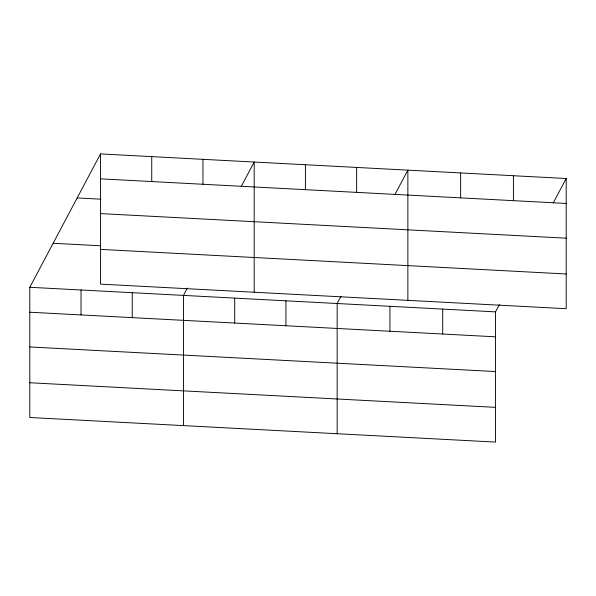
<?xml version="1.0" encoding="UTF-8"?>
<svg xmlns="http://www.w3.org/2000/svg" width="596" height="596" viewBox="0 0 596 596"><rect width="100%" height="100%" fill="white"/><g stroke="black" fill="none" stroke-linecap="round" stroke-linejoin="round"><path stroke-width="0.89" d="M499.381 304.549L495.492 311.879L495.492 442.083L29.8 417.491L29.8 287.287L100.508 153.917L566.2 178.509L566.2 308.713L100.508 284.121L100.508 153.917M187.368 288.069L183.479 295.4L183.479 425.604M241.224 186.481L254.187 162.03L254.187 292.234M341.046 296.182L337.157 303.52L337.157 433.724M394.902 194.601L407.865 170.151L407.865 300.354M553.237 202.96L566.2 178.509M100.508 178.852L566.2 203.445M77.175 197.924L100.955 199.183M100.508 213.591L566.2 238.184M53.133 243.272L100.702 245.783M100.508 249.381L566.2 273.981M29.8 287.287L495.492 311.879M29.8 312.222L495.492 336.815M29.8 346.961L495.492 371.554M29.8 382.751L495.492 407.351M513.424 175.723L513.424 200.658M460.641 172.937L460.641 197.872M442.716 309.093L442.716 334.028M389.933 306.307L389.933 331.242M356.639 167.446L356.639 192.381M305.413 164.734L305.413 189.67M285.931 300.816L285.931 325.751M234.705 298.104L234.705 323.039M202.96 159.326L202.96 184.261M151.734 156.621L151.734 181.556M132.252 292.696L132.252 317.631M81.026 289.991L81.026 314.926"/></g></svg>
